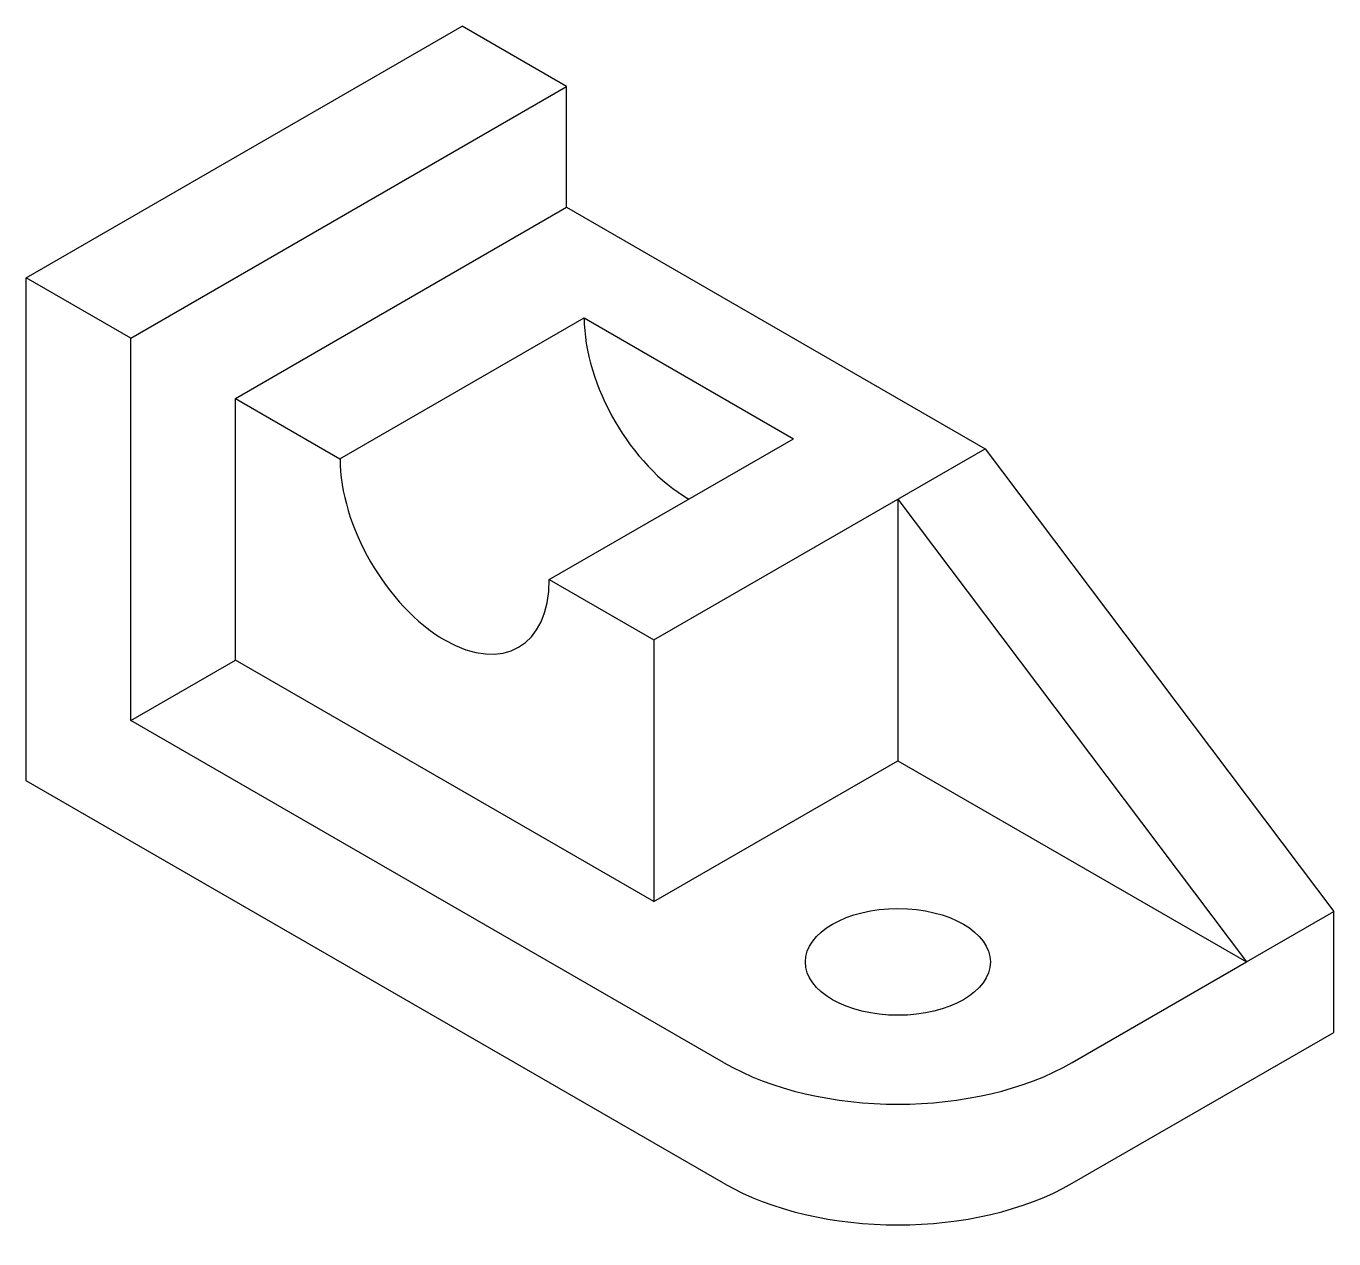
# Model space of a CAD drawing. Header units: millimetres. Extents: x -87 to 43, y 4 to 125.
import ezdxf

# ---------------------------------------------------------------- set-up
doc = ezdxf.new("R2010")
doc.units = ezdxf.units.MM

msp = doc.modelspace()

# ---------------------------------------------------------------- linework, layer by layer
for p, q in [((-86.6, 100), (-43.3, 125)), ((-32.91, 119), (-43.3, 125)), ((-76.21, 94), (-32.91, 119)), ((-32.91, 107), (-32.91, 119)), ((-65.82, 88), (-32.91, 107)), ((-32.91, 107), (8.66, 83)), ((-86.6, 50), (-86.6, 100)), ((-76.21, 94), (-86.6, 100)), ((-55.43, 82), (-31.18, 96)), ((-31.18, 96), (-10.39, 84)), ((-76.21, 56), (-76.21, 94)), ((-65.82, 62), (-65.82, 88)), ((-65.82, 88), (-55.43, 82)), ((-34.64, 70), (-10.39, 84)), ((-24.25, 64), (8.66, 83)), ((8.66, 83), (43.3, 37)), ((0, 78), (34.64, 32)), ((0, 78), (0, 52)), ((-34.64, 70), (-24.25, 64)), ((-24.25, 64), (-24.25, 38)), ((-76.21, 56), (-65.82, 62)), ((-24.25, 38), (-65.82, 62)), ((-17.32, 22), (-76.21, 56)), ((-24.25, 38), (0, 52)), ((0, 52), (34.64, 32)), ((-17.32, 10), (-86.6, 50)), ((34.64, 32), (43.3, 37)), ((43.3, 25), (43.3, 37)), ((17.32, 22), (34.64, 32)), ((17.32, 10), (43.3, 25))]:
    msp.add_line(p, q)
for centre, major_axis, start_param, end_param in [((-20.78, 90), (7.35, -12.73), 3.926991, 5.497787), ((-45.03, 76), (7.35, -12.73), 3.926991, 7.068583), ((0, 32), (-24.49, 0), 0.785398, 2.356194), ((0, 20), (-24.49, 0), 0.785398, 2.356194)]:
    msp.add_ellipse(centre, major_axis=major_axis, ratio=0.57735, start_param=start_param, end_param=end_param)
msp.add_ellipse((0, 32), major_axis=(-9.19, 0), ratio=0.57735)

doc.saveas('drawing.dxf')
